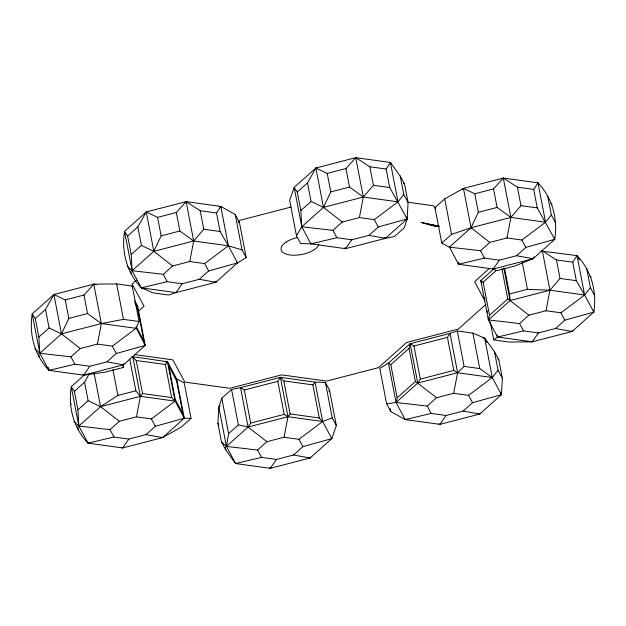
<?xml version="1.0" encoding="UTF-8"?>
<svg xmlns="http://www.w3.org/2000/svg" width="626" height="626" viewBox="0 0 626 626"><rect width="100%" height="100%" fill="white"/><g stroke="black" fill="none" stroke-linecap="round" stroke-linejoin="round"><path stroke-width="0.94" d="M175.374 378.699L176.673 378.847L184.224 382.932L191.047 418.364L181.282 427.088L162.557 437.613L122.696 447.942L88.023 443.153C73.555 427.91 68.023 407.283 71.262 386.68L85.003 374.395M217.918 423.419L218.834 407.064L221.8 398.191L231.565 389.466L240.533 387.666L280.393 377.337L315.066 382.134L325.395 382.494L329.519 390.194L336.342 425.625L331.819 438.599L310.12 457.997L270.26 468.326L235.587 463.537L225.798 449.953L221.487 441.917L217.918 423.419L218.787 425.023M408.082 202.581L407.166 218.936L404.2 227.809L394.435 236.534L385.467 238.334L345.607 248.663L310.934 243.866L300.605 243.506L296.481 235.806L289.658 200.375L294.181 187.401L315.88 168.003L355.74 157.674L390.413 162.463L400.202 176.047L404.513 184.083L408.082 202.581L403.77 194.545L400.202 176.047M502.365 378.292L501.457 394.646L479.759 414.044L439.898 424.365L405.225 419.577L390.765 411.517L386.633 403.825L379.81 368.393L388.464 363.103L410.163 343.713L450.024 333.384L457.309 330.974L472.912 333.126L484.696 338.173L494.493 351.749L498.805 359.793L502.365 378.292L498.053 370.256L494.493 351.749M547.773 196.423L551.334 214.929L545.559 222.214L521.873 240.024L506.966 237.966L489.822 242.403L480.494 250.744L449.327 247.153L441.776 243.068L434.953 207.636L444.718 198.911L463.443 188.387L503.304 178.058L537.977 182.847C552.445 198.09 557.977 218.717 554.738 239.32L533.039 258.718L514.916 265.98L496.974 270.628L493.178 269.039L458.506 264.25L449.358 246.707M541.005 251.026L577.031 255.627C591.5 270.87 597.032 291.505 593.792 312.1L572.094 331.498L532.233 341.819L509.353 342.078L493.75 339.926L490.244 321.725M34.86 348.752L39.79 353.267L70.957 356.867L80.284 348.525L97.421 344.081L112.336 346.147L136.022 328.337L139.074 321.514L132.25 286.074L116.647 283.922L93.767 284.181L53.906 294.502L32.208 313.9C28.968 334.495 34.5 355.13 48.969 370.373L83.641 375.162L105.371 372.102L123.314 367.454L123.784 363.659M82.757 374.591L83.641 375.162L123.502 364.833L145.201 345.435L136.069 327.672M35.314 318.548L45.51 309.432L53.906 294.502L65.245 299.909L68.813 318.407L61.489 333.877L39.79 353.267L38.875 337.054L35.314 318.548L32.208 313.9L39.79 353.267L48.969 370.373L74.901 364.215L89.808 366.28L106.952 361.836L116.279 353.494L145.201 345.435L143.855 340.92L137.485 307.851L137.618 306.067L134.864 300.942M131.875 356.562L167.494 361.75L168.84 366.265L175.202 399.333L175.077 401.117L184.255 418.223L191.047 418.364M73.915 421.533L78.845 426.048L100.543 406.657L140.404 396.328L175.077 401.117L171.696 397.588L165.327 364.512L167.494 361.75L175.077 401.117L151.39 418.927L136.476 416.861L119.339 421.306L110.012 429.647L78.845 426.048L77.929 409.834L74.369 391.328L71.262 386.68L78.845 426.048L88.023 443.153L113.955 437.003L128.862 439.061L146.007 434.616L162.557 437.613L184.255 418.223L182.909 413.7L176.54 380.631L176.673 378.847L167.494 361.75L165.874 362.133M488.515 318.149L488.382 319.933L497.56 337.031L532.233 341.819L532.843 341.147M221.8 398.191L228.623 433.622L226.409 446.432L235.587 463.537L261.519 457.379L276.434 459.445L293.571 455L310.12 457.997L310.645 457.066M97.421 344.081L101.349 323.548L93.767 284.181L96.654 284.58M136.476 416.861L140.404 396.328L132.822 356.961L132.438 357.516M127.195 266.207L132.125 270.722L163.292 274.321L172.619 265.98L189.756 261.535L193.684 241.002L186.102 201.635L146.241 211.956L124.543 231.354C121.303 251.949 126.835 272.584 141.304 287.827L153.088 292.874L168.691 295.026L175.976 292.616L215.837 282.287L237.536 262.897L246.19 257.607L239.367 222.175L235.235 214.483L220.775 206.423L186.102 201.635L176.321 212.504L157.58 217.363L146.241 211.956L137.845 226.886L127.649 236.002L131.21 254.508L132.125 270.722L141.304 287.827L175.976 292.616L182.143 283.735L199.287 279.29L215.837 282.287L216.119 281.113M221.487 441.917L226.409 446.432L257.576 450.031L266.903 441.69L284.048 437.245L287.968 416.713L280.393 377.337L280.002 377.893M296.481 235.806L301.763 226.768L332.922 230.36L342.258 222.019L359.394 217.582L363.323 197.041L355.74 157.674L345.951 168.55L327.218 173.402L315.88 168.003L307.483 182.933L297.287 192.049L300.848 210.555L301.763 226.768L310.934 243.866L336.874 237.716L351.781 239.774L368.917 235.337L385.467 238.334L407.166 218.936L406.798 217.019M386.633 403.825L396.047 402.479L427.214 406.071L436.541 397.729L453.678 393.292L457.606 372.752L450.024 333.384L449.64 333.94M506.966 237.966L510.886 217.425L503.304 178.058L493.523 188.935L474.79 193.786L463.443 188.387L461.996 189.678M493.82 268.922L480.799 280.565L488.382 319.933L519.549 323.525L528.876 315.183L546.021 310.746L549.941 290.206L542.359 250.838L556.467 259.939L572.767 262.184L577.031 255.627L579.332 259.907M137.196 307.835L137.618 306.067L136.319 305.918M463.209 411.047L472.536 402.706L501.457 394.646L492.279 377.541L457.606 372.752L453.811 370.428L420.328 379.106L417.745 383.081L396.047 402.479L388.464 363.103L390.812 364.708L397.181 397.776L396.047 402.479L405.225 419.577L431.157 413.426L446.064 415.484L463.209 411.047L479.759 414.044L480.283 413.105M436.541 397.729L415.406 381.484L409.036 348.416L410.163 343.713L411.196 343.901M481.723 283.664L480.799 280.565L483.147 282.162L489.516 315.23L488.382 319.933L510.08 300.535L549.941 290.206L584.614 294.995L593.792 312.1L564.871 320.16L555.544 328.501L538.399 332.938L523.492 330.88L497.56 337.031L493.75 339.926M157.58 217.363L161.148 235.861L153.824 251.331L132.125 270.722L124.543 231.354L127.649 236.002M327.218 173.402L330.786 191.908L323.462 207.37L301.763 226.768L294.181 187.401L297.287 192.049M474.79 193.786L478.35 212.292L471.026 227.754L449.327 247.153M74.369 391.328L84.565 382.212L89.291 373.816M492.333 268.155L493.178 269.039L533.039 258.718L534.088 256.848M555.544 328.501L572.094 331.498L572.618 330.559M328.861 391.32L329.519 390.194M175.976 292.616L176.618 291.622M344.762 247.779L345.607 248.663L346.256 247.669M325.395 382.494L332.218 417.925L322.64 421.501L287.968 416.713L284.173 414.389L250.69 423.059L248.107 427.034L226.409 446.432L218.834 407.064L220.274 405.773M266.903 441.69L248.107 427.034L240.533 387.666L244.328 389.99L277.811 381.312L280.393 377.337L283.774 380.874L290.135 413.942L287.968 416.713L248.107 427.034L238.389 424.897L228.623 433.622M498.053 370.256L492.279 377.541L479.735 368.558L464.132 366.406L457.606 372.752L417.745 383.081L410.163 343.713L413.958 346.037L447.441 337.359L450.024 333.384M49.235 369.958L48.969 370.373L48.413 367.493M246.19 257.607L242.059 249.915L228.357 245.791L220.07 231.487L216.51 212.981L220.775 206.423L228.357 245.791L237.536 262.897L208.615 270.948L199.287 279.29M88.289 442.746L88.023 443.153L87.648 441.236M368.917 235.337L378.253 226.995L407.166 218.936L389.708 187.526L386.148 169.028L390.413 162.463L391.328 164.176M235.587 463.537L235.853 463.123M458.005 262.56L458.506 264.25L484.438 258.1L499.345 260.158L516.489 255.721L525.817 247.38L554.738 239.32L537.272 207.91L533.712 189.404L537.977 182.847L538.9 184.56M405.225 419.577L405.492 419.17M93.384 284.736L93.767 284.181L83.986 295.049L65.245 299.909M185.335 202.738L186.102 201.635L200.21 210.727L216.51 212.981M83.641 375.162L89.808 366.28M121.812 447.371L122.696 447.942L128.862 439.061M355.357 158.229L355.74 157.674L369.849 166.774L386.148 169.028M345.607 248.663L351.781 239.774M269.376 467.755L270.26 468.326L276.434 459.445M502.921 178.613L503.304 178.058L517.412 187.158L533.712 189.404M493.178 269.039L499.345 260.158M541.975 251.394L542.359 250.838M439.014 423.802L439.898 424.365L446.064 415.484M532.233 341.819L538.399 332.938M132.822 356.961L136.202 360.49L142.571 393.558L140.404 396.328L135.85 390.804L129.762 359.199M310.934 243.866L311.482 243.178M284.048 437.245L298.954 439.303L322.64 421.501L319.26 417.965L312.898 384.896L315.066 382.134L322.64 421.501L331.819 438.599L302.898 446.659L293.571 455M459.046 263.562L458.506 264.25L458.138 262.333M403.77 194.545L397.995 201.838L374.309 219.64L359.394 217.582M586.828 269.203L590.388 287.71L584.614 294.995L560.927 312.804L546.021 310.746M200.21 210.727L203.779 229.233L193.684 241.002L153.824 251.331L141.413 245.392L137.845 226.886M369.849 166.774L373.409 185.28L363.323 197.041L323.462 207.37L311.052 201.439L307.483 182.933M517.412 187.158L520.981 205.657L510.886 217.425L471.026 227.754L451.542 234.343L441.776 243.068M556.467 259.939L560.035 278.437L549.941 290.206L527.452 289.329L509.509 293.977L510.08 300.535L528.876 315.183M122.696 447.942L123.306 447.261M270.26 468.326L270.87 467.645M439.898 424.365L440.508 423.692M38.875 337.054L49.078 327.938L45.51 309.432M131.21 254.508L141.413 245.392M136.351 280.252L132.125 284.032L144.043 306.239L138.409 311.279M77.929 409.834L88.133 400.718L84.565 382.212M300.848 210.555L311.052 201.439M146.007 434.616L155.334 426.275L184.255 418.223L176.673 378.847M489.407 268.429L474.618 281.653L484.947 300.903M390.812 364.708L409.036 348.416M483.147 282.162L496.269 270.432M485.831 304.494L458.357 329.057L406.595 342.485L378.417 367.673L326.647 381.093L281.598 374.888L229.812 388.292L193.778 383.323L184.772 382.079L172.839 359.872L135.005 354.645M397.181 397.776L415.406 381.484M489.516 315.23L507.741 298.938L501.919 268.703M238.13 222.113L240.251 220.227L291.074 207.042M131.781 286.442L132.25 286.074M189.756 261.535L204.671 263.601L228.357 245.791L193.684 241.002L179.881 231.01L176.321 212.504M453.678 393.292L468.592 395.35L492.279 377.541L484.696 338.173L482.771 337.907M135.85 390.804L117.907 395.452L100.543 406.657L88.133 400.718M286.051 242.09L286.747 241.652A20.071 9.054 -10.9 0 1 291.606 239.312L292.506 238.975A18.694 8.428 -10.9 0 1 297.272 237.606M161.148 235.861L179.881 231.01M330.786 191.908L349.519 187.049L363.323 197.041L397.995 201.838L390.413 162.463M68.813 318.407L87.546 313.556L101.349 323.548L136.022 328.337M478.35 212.292L497.083 207.433L510.886 217.425L545.559 222.214L537.977 182.847M219.155 206.807L220.775 206.423M141.304 287.827L167.236 281.677L182.143 283.735M139.074 321.514L123.471 319.354L101.349 323.548L61.489 333.877L49.078 327.938M238.185 222.347L239.367 222.175M434.953 207.636L435.806 207.66M407.753 202.206L433.873 205.813L435.469 208.779M373.409 185.28L389.708 187.526M520.981 205.657L537.272 207.91M203.779 229.233L220.07 231.487M560.035 278.437L576.327 280.691L584.614 294.995L577.031 255.627M136.202 360.49L165.327 364.512M283.774 380.874L312.898 384.896M142.571 393.558L171.696 397.588M290.135 413.942L319.26 417.965M439.17 226.589L433.395 225.704L439.108 226.604M438.247 226.189L426.869 224.264L438.99 226.432M464.484 188.575L463.443 188.387L471.026 227.754L489.822 242.403M516.489 255.721L533.039 258.718M106.952 361.836L123.502 364.833M435.14 225.313L421.079 222.48L439.162 226.534M437.018 225.689L438.896 226.064M571.381 331.154L572.094 331.498M479.047 413.7L479.759 414.044M309.408 457.661L310.12 457.997M161.844 437.277L162.557 437.613M384.286 237.606L385.467 238.334M214.882 281.708L215.837 282.287M507.741 298.938L510.08 300.535L503.797 267.889M236.949 262.49L237.536 262.897M144.316 344.84L145.201 345.435L137.618 306.067M342.258 222.019L323.462 207.37L315.88 168.003M172.619 265.98L153.824 251.331L146.241 211.956M80.284 348.525L61.489 333.877L53.906 294.502M119.339 421.306L100.543 406.657L94.072 373.049M551.162 203.614L552.085 204.467M589.903 276.113L591.14 277.248M403.59 183.238L404.513 184.083M497.881 358.941L498.805 359.793M554.346 238.741L554.738 239.32L554.362 237.395M593.401 311.521L593.792 312.1L593.425 310.175M501.066 394.067L501.457 394.646L501.082 392.721M331.428 438.02L331.819 438.599M551.334 214.929L555.645 222.966M590.388 287.71L594.7 295.746M521.873 240.024L525.817 247.38M560.927 312.804L564.871 320.16M480.494 250.744L484.438 258.1M519.549 323.525L523.492 330.88M480.799 280.565L481.723 282.271M484.696 338.173L486.989 342.453M374.309 219.64L378.253 226.995M468.592 395.35L472.536 402.706M332.922 230.36L336.874 237.716M427.214 406.071L431.157 413.426M332.218 417.925L336.342 425.625M204.671 263.601L208.615 270.948M298.954 439.303L302.898 446.659M163.292 274.321L167.236 281.677M257.576 450.031L261.519 457.379M134.77 302.781L137.485 307.851M168.84 366.265L176.54 380.631M136.147 326.553L143.855 340.92M175.202 399.333L182.909 413.7M112.336 346.147L116.279 353.494M151.39 418.927L155.334 426.275M70.957 356.867L74.901 364.215M110.012 429.647L113.955 437.003M70.355 403.034L71.215 404.639M497.06 335.34L497.56 337.031L497.193 335.113M572.767 262.184L576.327 280.691M522.287 262.513L527.452 289.329M493.523 188.935L497.083 207.433M504.533 268.124L509.509 293.977M484.508 297.366L484.876 299.251M487.059 310.59L487.419 312.484M472.912 333.126L479.735 368.558M444.718 198.911L451.542 234.343M457.309 330.974L464.132 366.406M447.441 337.359L453.811 370.428M413.958 346.037L420.328 379.106M345.951 168.55L349.519 187.049M390.209 408.645L390.765 411.517M277.811 381.312L284.173 414.389M235.235 214.483L242.059 249.915M244.328 389.99L250.69 423.059M231.565 389.466L238.389 424.897M225.266 447.183L225.798 449.953M130.975 271.473L131.507 274.251M116.647 283.922L123.471 319.354M122.946 365.537L123.314 367.454M112.93 369.59L117.907 395.452M83.986 295.049L87.546 313.556M77.694 426.799L78.227 429.577M38.64 354.019L39.172 356.797M286.051 242.09A18.694 8.428 -10.9 0 0 282.381 245.376L282.044 245.861A20.071 9.054 -10.9 0 0 281.058 248.741L281.066 249.203A18.694 8.428 -10.9 0 0 282.623 252.098L283.046 252.45A20.071 9.054 -10.9 0 0 286.512 254.179A18.811 8.482 -10.9 0 0 294.032 255.22A20.071 9.054 -10.9 0 0 299.909 254.774L300.91 254.618A18.694 8.428 -10.9 0 0 307.656 252.873L308.555 252.536A20.071 9.054 -10.9 0 0 313.415 250.189L314.111 249.751A18.694 8.428 -10.9 0 0 317.781 246.472L318.118 245.987A20.071 9.054 -10.9 0 0 318.837 244.523"/></g></svg>
